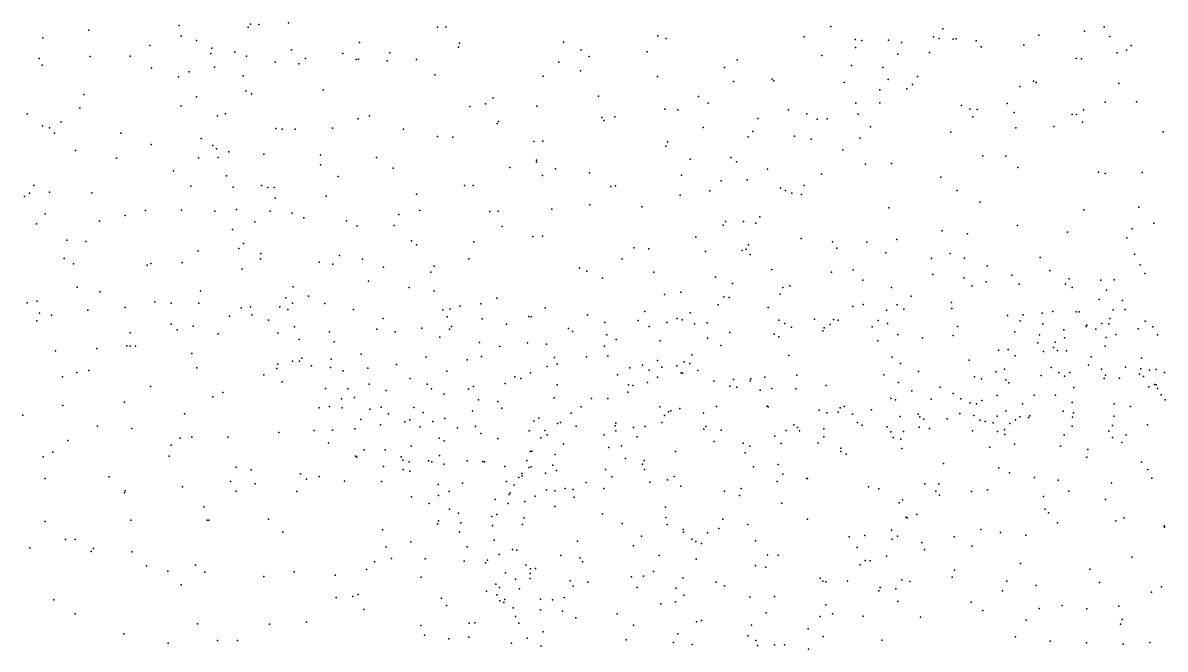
# Model space of a CAD drawing. Header units: metres. Extents: x -25 to 25, y -27.8 to 27.8.
# Drawn here: x -18.769 to -15.676, y 3.407 to 5.103 of the extents above; entities that cross this region are included whole.
import ezdxf

# ---------------------------------------------------------------- set-up
doc = ezdxf.new("R2010")
doc.units = ezdxf.units.M

msp = doc.modelspace()

# ---------------------------------------------------------------- linework, layer by layer
for p in [(-18.5898, 5.0832, 0.625), (-18.3459, 5.0958, 4.3182), (-18.1585, 5.0913, 4.9517), (-18.1526, 5.0991, -10.7332), (-18.1301, 5.0985, -10.9459), (-18.0498, 5.1028, 3.7968), (-17.6461, 5.0908, -11.9633), (-17.6233, 5.0916, 3.3414), (-16.5811, 5.0931, 0.1361), (-16.278, 5.0869, -1.1877), (-15.8945, 5.0805, -1.2971), (-15.8414, 5.0918, -12.1373), (-18.7147, 5.0623, -9.9214), (-18.3402, 5.067, 4.5866), (-18.2986, 5.0549, 4.7462), (-17.8577, 5.0499, -2.294), (-17.5864, 5.0479, -2.0481), (-17.3054, 5.0508, -12.1566), (-17.0492, 5.0675, 5.0967), (-17.0267, 5.0603, 0.3765), (-16.6534, 5.0648, -4.2343), (-16.5153, 5.0579, -1.3448), (-16.4974, 5.0553, 1.5776), (-16.4247, 5.0556, 0.9384), (-16.3901, 5.0495, -0.3775), (-16.3031, 5.0648, 5.1295), (-16.2882, 5.0605, -0.567), (-16.2503, 5.0588, -4.4894), (-16.2416, 5.0591, -12.2014), (-16.1879, 5.054, -0.7214), (-16.0584, 5.0422, 5.2648), (-16.0181, 5.0693, -0.6756), (-15.8258, 5.066, -4.6262), (-18.5867, 5.0116, -3.7269), (-18.478, 5.0124, 0.4532), (-18.4248, 5.0414, -2.6078), (-18.2596, 5.0202, -10.4735), (-18.2568, 5.0341, 0.5127), (-18.1951, 5.0234, -2.5056), (-18.163, 5.0129, 3.9654), (-18.0412, 5.0298, -11.4722), (-17.9023, 5.02, 5.1135), (-17.775, 5.0218, -11.827), (-17.5889, 5.037, -3.7748), (-17.2567, 5.0299, 0.4389), (-17.2357, 5.0117, 5.1517), (-17.078, 5.0241, -3.8613), (-16.6058, 5.0142, 0.7403), (-16.5139, 5.036, 0.3011), (-16.3996, 5.0182, -4.4224), (-16.3141, 5.0222, 1.1078), (-16.1739, 5.0377, 0.1708), (-15.8062, 5.0213, -0.4901), (-15.781, 5.0293, 0.0374), (-15.7678, 5.0412, 5.4688), (-18.725, 5.0061, 0.3656), (-18.7166, 4.9879, -8.7364), (-18.4202, 4.9811, -10.2358), (-18.2499, 4.9829, 4.1014), (-18.0858, 4.9963, 0.5075), (-18.0212, 4.9922, -3.8061), (-18.0034, 5.0065, -2.378), (-17.8667, 5.0033, 3.6063), (-17.8602, 5.0049, -3.8015), (-17.7822, 4.9996, 0.5298), (-17.7033, 5.0036, 3.44), (-17.318, 4.9967, -3.7659), (-16.8688, 4.9816, 5.0383), (-16.8343, 5.0028, -4.0231), (-16.525, 4.9878, -12.197), (-16.4402, 4.9823, -0.2159), (-15.9168, 5.0062, 5.3558), (-15.9024, 5.0053, -1.4868), (-18.3476, 4.9568, -3.7538), (-18.3189, 4.9701, 4.4129), (-18.1724, 4.9598, -10.998), (-17.653, 4.9623, 5.168), (-17.3603, 4.9589, -1.8826), (-17.2589, 4.9727, 2.9366), (-17.0508, 4.9575, -12.1664), (-16.7404, 4.9504, 0.5522), (-16.4259, 4.9498, 5.1064), (-16.3465, 4.9577, 1.2675), (-18.1655, 4.9188, 4.8379), (-17.9556, 4.9218, -11.637), (-16.8445, 4.9438, -12.1798), (-16.7353, 4.9455, 2.1769), (-16.545, 4.9412, -4.331), (-16.4487, 4.9214, 1.4259), (-16.3751, 4.9246, -12.1671), (-16.3604, 4.9357, -1.5016), (-16.0698, 4.9308, -0.5028), (-16.0325, 4.9451, -12.1281), (-16.025, 4.9413, -4.5684), (-15.8009, 4.9382, -1.6793), (-18.6041, 4.9085, -10.0605), (-18.2984, 4.9027, 0.375), (-18.1501, 4.9106, -11.2208), (-17.4954, 4.8996, -3.7156), (-17.2098, 4.9047, -12.0994), (-16.9397, 4.9036, 0.4328), (-15.8382, 4.8879, 5.4293), (-15.7532, 4.8887, -4.7794), (-18.7575, 4.8568, -8.2171), (-18.6142, 4.8722, -2.5558), (-18.34, 4.8783, -10.3198), (-18.2202, 4.8569, -10.7206), (-17.5584, 4.8768, -11.9406), (-17.5162, 4.8836, 3.2447), (-17.3769, 4.877, 3.0304), (-17.0304, 4.8689, 2.6344), (-16.9956, 4.8672, -1.848), (-16.9134, 4.8853, -3.9128), (-16.6959, 4.8669, 2.0261), (-16.6459, 4.8568, -4.227), (-16.5131, 4.8854, 1.0971), (-16.4486, 4.886, -0.0942), (-16.2274, 4.8791, 5.1964), (-16.2052, 4.8694, -4.5225), (-16.1848, 4.8684, -12.1287), (-16.1038, 4.8847, -1.5855), (-16.0849, 4.86, -0.0234), (-15.8972, 4.8677, -0.1292), (-18.6655, 4.8352, -8.3454), (-18.2418, 4.8512, 4.6482), (-17.8608, 4.8434, -3.7303), (-17.8299, 4.8513, 5.0943), (-17.4847, 4.8307, 5.1685), (-17.4813, 4.836, 0.5684), (-17.2014, 4.8463, -1.8976), (-17.1962, 4.8382, 0.5218), (-17.1663, 4.8485, -3.7456), (-16.7785, 4.8439, 0.7006), (-16.6182, 4.8423, 5.0989), (-16.5907, 4.8433, 1.6943), (-16.507, 4.8557, -1.6372), (-16.1968, 4.8481, -0.4406), (-15.9277, 4.8548, -1.7083), (-15.9163, 4.8551, -0.3162), (-15.8994, 4.834, -12.0365), (-18.7157, 4.8244, -9.9207), (-18.6968, 4.8184, -8.8542), (-18.6834, 4.804, -3.7108), (-18.5034, 4.8041, -10.1584), (-18.0836, 4.8165, 3.893), (-18.0669, 4.8146, -11.489), (-18.0315, 4.8153, -2.3334), (-17.9307, 4.8175, 3.7139), (-17.7386, 4.8146, 3.5171), (-17.6459, 4.7954, -3.7037), (-16.9266, 4.8196, -12.1069), (-16.8049, 4.7947, 2.3926), (-16.7919, 4.8084, 5.1168), (-16.6795, 4.7958, 1.8673), (-16.4739, 4.8212, -4.4019), (-16.2564, 4.8069, -0.1008), (-16.0806, 4.8186, -0.2875), (-15.9777, 4.8226, 5.3598), (-15.6815, 4.8075, -1.8685), (-18.421, 4.7734, 0.2776), (-18.2859, 4.79, -3.7073), (-18.2546, 4.7705, 4.337), (-17.6042, 4.7929, -2.0669), (-17.3849, 4.7816, -11.9733), (-17.3612, 4.7825, -1.9827), (-17.0278, 4.7687, 5.1386), (-17.0233, 4.7805, 0.5408), (-16.6348, 4.7882, 1.0838), (-16.5019, 4.7906, 1.2756), (-18.626, 4.7576, 0.17), (-18.5149, 4.7364, -8.5078), (-18.2935, 4.7375, -2.4434), (-18.2444, 4.762, -10.5381), (-18.2403, 4.7382, 4.5137), (-18.2112, 4.7532, 4.1882), (-18.1165, 4.747, -3.7106), (-17.9629, 4.7459, 0.5083), (-17.8117, 4.7387, -11.765), (-16.9621, 4.734, -1.9563), (-16.852, 4.7386, -3.9266), (-16.5484, 4.759, -1.7575), (-16.1695, 4.7424, -1.7315), (-16.1069, 4.7416, -12.0339), (-18.3606, 4.7022, -10.278), (-17.9632, 4.7181, -11.642), (-17.7665, 4.7094, -2.1827), (-17.4499, 4.7112, 3.0566), (-17.3784, 4.7308, -3.6904), (-17.3779, 4.7253, 2.9052), (-17.3265, 4.7074, 0.6167), (-16.8362, 4.7265, 0.8187), (-16.7528, 4.707, 0.9958), (-16.4871, 4.7206, -12.0579), (-16.4173, 4.7223, 5.2598), (-16.0747, 4.7114, 5.4109), (-18.2173, 4.6887, -11.0195), (-17.9153, 4.6866, -3.7083), (-17.3619, 4.6892, 5.153), (-17.2342, 4.6969, -2.0101), (-16.9859, 4.6901, 0.685), (-16.8784, 4.6751, -11.9993), (-16.8081, 4.6779, -1.954), (-16.6061, 4.693, -4.3064), (-16.2833, 4.6847, 5.3432), (-15.856, 4.6982, -11.9295), (-15.8384, 4.695, -4.7681), (-15.7378, 4.6978, 5.5841), (-18.751, 4.6418, -3.6505), (-18.7389, 4.6622, -2.551), (-18.6971, 4.6443, -8.1135), (-18.5824, 4.643, -8.7549), (-18.3144, 4.6611, 0.3594), (-18.1992, 4.6576, -11.1735), (-18.1226, 4.6626, 0.4532), (-18.106, 4.657, 4.0126), (-18.0884, 4.6573, -11.4507), (-17.5734, 4.6627, 0.6249), (-17.5494, 4.6621, 3.227), (-17.1765, 4.6599, 2.6309), (-17.1638, 4.6617, 0.6343), (-16.9088, 4.648, 5.2312), (-16.717, 4.6553, -12.0018), (-16.7042, 4.6488, 1.1993), (-16.6863, 4.6414, 1.5682), (-16.6537, 4.6623, -1.8879), (-16.2387, 4.6487, -11.9974), (-18.764, 4.633, 0.0002), (-18.0854, 4.6283, 4.7676), (-17.9479, 4.634, 3.7748), (-17.703, 4.6388, -3.6927), (-17.2337, 4.6103, -11.9309), (-16.989, 4.6361, -3.8038), (-16.6606, 4.6383, 5.309), (-16.1779, 4.617, -1.84), (-18.7085, 4.586, -9.9081), (-18.4916, 4.5816, -8.328), (-18.4366, 4.5947, -8.4811), (-18.3395, 4.5957, -3.5995), (-18.2493, 4.5929, -10.4559), (-18.1906, 4.5973, 4.3545), (-18.0995, 4.5926, -2.3372), (-18.0393, 4.588, -3.679), (-17.7506, 4.5841, -11.7786), (-17.6943, 4.5945, 3.5014), (-17.5041, 4.5917, -3.6842), (-17.4822, 4.5932, -2.0847), (-17.337, 4.5986, 2.7445), (-17.0932, 4.6046, -2.0664), (-16.7735, 4.5777, -4.0241), (-16.4241, 4.6024, -1.8525), (-15.8965, 4.5965, -1.9548), (-15.7469, 4.6043, -4.9171), (-18.732, 4.5586, -9.0051), (-18.5613, 4.5662, -10.0778), (-18.141, 4.5639, 4.1979), (-18.0078, 4.5754, -11.5679), (-17.8929, 4.5673, 4.9497), (-17.8638, 4.5533, -2.2596), (-17.7638, 4.5543, 5.0332), (-17.4713, 4.5517, 2.9389), (-16.8727, 4.5552, 2.3479), (-16.8663, 4.5649, -2.0416), (-16.8178, 4.5654, 1.0764), (-16.7846, 4.5603, 2.1285), (-16.0759, 4.554, -4.6727), (-15.7067, 4.5608, -5.0802), (-18.201, 4.5435, -10.6694), (-17.3884, 4.5245, -11.8813), (-17.362, 4.5257, -3.7), (-16.9463, 4.5225, 0.9136), (-16.6612, 4.519, -4.2799), (-16.4028, 4.516, -11.8919), (-16.2799, 4.5399, 5.4724), (-16.2109, 4.5321, -11.8923), (-15.9402, 4.5365, -4.7691), (-15.7793, 4.5212, -2.0401), (-15.7651, 4.5449, 5.6593), (-18.6499, 4.5146, -2.6152), (-18.5979, 4.5106, -8.8483), (-18.2939, 4.4853, -2.4716), (-18.1843, 4.492, -10.8282), (-18.171, 4.5055, -11.1183), (-17.7163, 4.5126, -2.1897), (-17.7029, 4.5021, 0.6587), (-17.5476, 4.5103, 3.0737), (-17.1147, 4.4942, 5.2085), (-17.0738, 4.4914, -11.8606), (-16.8212, 4.4868, 1.2137), (-16.8105, 4.4898, 5.365), (-16.8038, 4.5021, 1.8558), (-16.5768, 4.51, -11.8812), (-16.565, 4.493, 5.4464), (-16.4835, 4.5093, -4.5511), (-18.6574, 4.4646, -3.4969), (-18.3375, 4.4544, -8.3603), (-18.1251, 4.4637, 4.4727), (-18.1243, 4.478, -11.271), (-17.9668, 4.4552, 4.8179), (-17.9114, 4.4732, 3.7957), (-17.849, 4.4627, -11.6787), (-17.5612, 4.4637, -2.1544), (-17.1463, 4.4636, -3.7608), (-16.9203, 4.4842, -3.8954), (-16.7997, 4.476, 1.5268), (-16.4323, 4.4799, -8.5608), (-16.3083, 4.4651, -8.7825), (-16.2582, 4.4782, -4.6564), (-16.2194, 4.4655, -1.928), (-16.0145, 4.4676, -11.7749), (-15.7588, 4.4766, -11.6178), (-18.6318, 4.4506, -7.9549), (-18.4327, 4.4469, -8.2341), (-18.4225, 4.4511, -2.5527), (-18.1749, 4.4363, -3.5678), (-17.9297, 4.4492, 0.6133), (-17.7925, 4.441, 3.6461), (-17.6639, 4.4277, 3.4115), (-17.655, 4.4438, -11.7867), (-17.2618, 4.4399, 5.1543), (-17.242, 4.4309, -11.851), (-17.0602, 4.4283, 0.8482), (-16.7406, 4.4354, -4.135), (-16.5794, 4.4277, -8.5266), (-16.5203, 4.434, -1.9948), (-16.1574, 4.4446, -9.2006), (-15.988, 4.4322, -9.2522), (-15.7437, 4.4479, -5.1932), (-15.7312, 4.4242, -5.4033), (-17.8332, 4.4037, -3.699), (-17.1997, 4.4115, 2.4754), (-16.8935, 4.4142, 2.2283), (-16.8473, 4.3968, 1.3679), (-16.4944, 4.4059, -8.749), (-16.305, 4.4213, -9.1081), (-16.221, 4.413, 5.5896), (-16.1605, 4.4021, -8.4401), (-16.0909, 4.4198, -8.7597), (-16.0716, 4.3953, 5.6676), (-15.9461, 4.3956, -9.05), (-15.9358, 4.4103, -4.8645), (-15.8501, 4.4061, 10.2404), (-15.814, 4.4074, 9.7874), (-18.6217, 4.3876, -8.9396), (-18.5592, 4.3745, -10.0011), (-18.288, 4.3778, -10.2308), (-18.0366, 4.3883, -11.4267), (-17.9955, 4.3629, -2.3463), (-17.7225, 4.3862, 4.9825), (-17.6556, 4.3778, -3.7333), (-17.0311, 4.367, 2.3153), (-16.9876, 4.3738, -11.7781), (-16.7182, 4.3681, -8.5878), (-16.7115, 4.3865, -8.3663), (-16.6925, 4.3905, -11.7629), (-16.4166, 4.3861, -11.7585), (-16.3634, 4.3627, -9.3309), (-16.1984, 4.3907, -9.4971), (-15.9276, 4.3864, 9.9994), (-15.835, 4.3788, -5.0869), (-18.7568, 4.3448, -9.3979), (-18.7299, 4.3493, -9.6834), (-18.4922, 4.3322, -7.9563), (-18.4116, 4.3473, -3.4394), (-18.3677, 4.3439, -8.7055), (-18.292, 4.3443, 0.4837), (-18.1778, 4.331, -2.4771), (-18.1527, 4.3344, -10.3489), (-18.0734, 4.3339, 4.2706), (-18.0566, 4.3587, 4.1058), (-18.0385, 4.3441, 4.5845), (-17.9508, 4.3429, 3.9248), (-17.5859, 4.336, 2.9969), (-17.5284, 4.3418, 0.7777), (-17.4857, 4.3571, 2.793), (-17.3548, 4.3309, -8.5205), (-16.8865, 4.3391, -4.0011), (-16.8711, 4.3607, 1.7724), (-16.8567, 4.3596, 1.9374), (-16.7504, 4.3326, 5.4672), (-16.522, 4.335, -8.9516), (-16.4932, 4.3403, -4.6926), (-16.4018, 4.3391, -8.1333), (-16.2543, 4.3455, -9.6785), (-15.8545, 4.3539, -11.447), (-15.7914, 4.351, 10.4189), (-18.7234, 4.3165, 0.043), (-18.691, 4.3114, -9.1444), (-18.5928, 4.3246, 0.2368), (-18.2092, 4.3092, -8.2332), (-18.149, 4.3121, 0.5731), (-18.0518, 4.3265, -3.5961), (-17.8732, 4.327, -11.5916), (-17.7936, 4.3025, -2.3001), (-17.6315, 4.3256, -8.557), (-17.6199, 4.3072, -8.3966), (-17.6115, 4.3281, -2.2308), (-17.5255, 4.3012, -8.6706), (-17.3992, 4.3079, 5.0951), (-17.3923, 4.3067, -11.787), (-17.2399, 4.3124, -2.166), (-17.0845, 4.3218, -2.1466), (-16.9975, 4.3024, -8.6535), (-16.9624, 4.3182, -8.4476), (-16.6257, 4.3003, -9.4297), (-16.5737, 4.3, -9.1952), (-16.4306, 4.3253, -9.6262), (-16.3836, 4.3274, 5.5727), (-16.2538, 4.3298, -4.7974), (-16.1024, 4.3102, -2.0273), (-16.0602, 4.3127, -4.8817), (-16.0088, 4.3168, 9.8773), (-15.9802, 4.3216, 10.172), (-15.9166, 4.3205, -9.5023), (-15.9084, 4.3209, -8.8812), (-15.8259, 4.3025, -5.5158), (-15.8166, 4.3263, 5.7543), (-15.7838, 4.3271, -7.3911), (-18.7309, 4.2959, -7.8723), (-18.3669, 4.2874, -10.0996), (-18.351, 4.2716, -8.0412), (-18.3077, 4.2815, -2.6063), (-18.1033, 4.2984, -10.9553), (-18.0333, 4.2801, -11.277), (-17.8106, 4.2736, 3.7379), (-17.6887, 4.2767, 3.4793), (-17.6133, 4.2739, 4.9655), (-17.6086, 4.2811, -11.7358), (-17.459, 4.2871, -8.3244), (-17.2918, 4.2755, 2.4641), (-17.1928, 4.2919, -8.3566), (-17.1026, 4.297, 5.2556), (-17.0731, 4.2804, 0.9134), (-17.0251, 4.2918, -9.4355), (-16.9835, 4.2986, -9.6573), (-16.95, 4.2881, 1.1316), (-16.9157, 4.2907, 1.5576), (-16.7216, 4.2976, -9.6881), (-16.7056, 4.289, -4.4637), (-16.6876, 4.279, -8.904), (-16.6024, 4.2693, -4.792), (-16.5993, 4.2771, -2.0879), (-16.5829, 4.2858, 5.5379), (-16.5611, 4.2978, -8.1684), (-16.4691, 4.2795, -11.6179), (-16.4531, 4.2971, -9.8048), (-16.4273, 4.2891, -2.0546), (-16.2378, 4.2812, -8.0356), (-16.0685, 4.2966, -8.3328), (-16.0069, 4.288, -8.5255), (-15.9506, 4.272, -11.3418), (-15.8899, 4.281, 9.5609), (-15.8877, 4.2841, -9.6664), (-15.8639, 4.2734, -5.3262), (-15.8473, 4.2885, -9.3581), (-15.828, 4.288, -9.1325), (-15.7487, 4.2743, -5.9575), (-15.7301, 4.2956, -11.2246), (-15.7089, 4.2803, -6.9374), (-18.4787, 4.2633, -8.8848), (-18.2401, 4.2608, -3.4644), (-18.0786, 4.2631, -10.6408), (-18.0211, 4.2456, 4.4318), (-17.9387, 4.2664, -8.2397), (-17.9255, 4.239, -11.4568), (-17.7608, 4.2665, 4.8664), (-17.6397, 4.2521, 3.1267), (-17.2809, 4.2669, -8.8563), (-17.1878, 4.2582, -9.495), (-17.1627, 4.2458, -9.7016), (-17.0433, 4.2417, -8.9687), (-16.9148, 4.2495, -2.1347), (-16.8548, 4.2644, -11.6457), (-16.7347, 4.2605, -9.1354), (-16.7221, 4.2529, -4.6382), (-16.4541, 4.2418, -9.9816), (-16.3995, 4.2594, -4.8539), (-16.3329, 4.2504, -11.5219), (-16.2503, 4.2562, -9.9603), (-16.0832, 4.2661, -8.1125), (-16.0157, 4.2586, 9.6928), (-15.9741, 4.238, -7.5289), (-15.9488, 4.2504, 10.3567), (-15.8359, 4.2508, -7.6169), (-15.8091, 4.2593, 9.4259), (-15.6968, 4.2581, 10.6207), (-18.6803, 4.2152, -3.3602), (-18.5685, 4.2212, -7.8295), (-18.487, 4.2281, -3.358), (-18.4787, 4.2278, 0.3919), (-18.4639, 4.2277, -9.9621), (-18.3114, 4.2077, -8.7752), (-17.5326, 4.2371, -8.1755), (-17.4773, 4.2266, -8.8387), (-17.4026, 4.2365, 0.83), (-17.3509, 4.2334, -8.2108), (-17.194, 4.2273, -9.1993), (-16.8793, 4.2294, -8.2242), (-16.1272, 4.2166, -11.2814), (-16.1011, 4.2188, 10.0187), (-16.0209, 4.237, -5.0424), (-16.0054, 4.2127, 5.7613), (-15.9781, 4.2244, -9.9486), (-15.9674, 4.2162, -7.7744), (-15.9434, 4.2146, -11.1454), (-15.838, 4.228, -9.8687), (-18.0786, 4.1786, -10.2231), (-18.0389, 4.187, -10.7766), (-18.0197, 4.187, -10.4225), (-18.0136, 4.1947, 0.6399), (-17.9338, 4.1923, -8.6595), (-17.8524, 4.2063, -8.0251), (-17.7576, 4.1784, -11.5913), (-17.6772, 4.1975, -3.7967), (-17.5659, 4.1902, 0.8085), (-17.5267, 4.1998, -2.2605), (-17.3292, 4.197, -9.5284), (-17.3219, 4.1789, -2.2244), (-17.2429, 4.1989, -3.8741), (-17.1849, 4.2005, 2.3223), (-17.0908, 4.1758, -3.9542), (-17.0507, 4.189, -11.6819), (-16.9783, 4.1853, 5.3737), (-16.9633, 4.1808, 1.3051), (-16.9572, 4.2042, 1.9589), (-16.6953, 4.2022, -4.9353), (-16.4147, 4.1976, -11.3805), (-16.3923, 4.1808, 5.6245), (-16.2066, 4.1896, -7.7824), (-16.0819, 4.2011, -7.6457), (-15.8833, 4.1761, -5.9014), (-15.8759, 4.1986, -8.5674), (-15.7396, 4.1953, -9.432), (-18.6228, 4.1562, -9.6494), (-18.5898, 4.1613, -2.8651), (-18.2981, 4.1693, 0.5339), (-18.1165, 4.1501, -8.72), (-18.0808, 4.1672, -7.9199), (-17.9875, 4.1739, 4.2724), (-17.9355, 4.1695, 4.0711), (-17.9013, 4.1611, 4.5889), (-17.8349, 4.1684, -3.7209), (-17.621, 4.1603, -7.9471), (-17.4371, 4.1448, 2.5704), (-17.3947, 4.1556, -11.7041), (-17.3496, 4.1727, -9.6828), (-17.159, 4.1502, 0.9109), (-17.125, 4.1687, -2.1925), (-17.0727, 4.1626, 2.1857), (-17.0391, 4.1711, -8.1596), (-16.9981, 4.1744, -5.3145), (-16.986, 4.1553, -5.8411), (-16.9828, 4.1548, 1.5016), (-16.9415, 4.1616, -4.0913), (-16.673, 4.1489, -10.0926), (-16.4377, 4.1501, -2.1256), (-16.3435, 4.1589, -11.2357), (-16.1335, 4.1578, -10.1109), (-16.1109, 4.1653, -7.3498), (-16.012, 4.1479, 9.4013), (-15.9846, 4.1698, -7.126), (-15.9636, 4.1559, -5.3114), (-15.9485, 4.1464, -5.6889), (-15.9338, 4.1565, -5.5355), (-15.8482, 4.1657, -8.3317), (-15.8378, 4.1487, -6.0464), (-15.7829, 4.1707, -11.0312), (-15.7455, 4.1515, -2.1277), (-15.7419, 4.1663, -6.8294), (-15.7341, 4.1459, -7.9944), (-15.7184, 4.1628, 5.7911), (-15.7, 4.1648, -9.8147), (-15.6774, 4.1564, -9.1506), (-18.6619, 4.1443, -7.9432), (-18.4236, 4.1187, -2.7956), (-18.0663, 4.131, -2.5334), (-17.8314, 4.1246, -2.3964), (-17.72, 4.1405, 3.6328), (-17.6743, 4.1246, 3.2994), (-17.5486, 4.1186, 4.8827), (-17.4633, 4.1266, -7.9523), (-17.4206, 4.14, -3.8959), (-17.322, 4.1228, -9.8529), (-17.1286, 4.1226, -5.9103), (-17.1173, 4.1213, -6.1368), (-17.0773, 4.1293, -6.4439), (-17.0508, 4.1438, -9.961), (-16.8976, 4.1324, -10.0249), (-16.8547, 4.1189, -11.4833), (-16.8443, 4.1369, -5.5598), (-16.8357, 4.1163, -8.0736), (-16.7998, 4.1333, -2.1467), (-16.7979, 4.139, -5.2994), (-16.7594, 4.1439, -5.1112), (-16.5942, 4.121, -11.3097), (-16.3981, 4.1295, -4.2503), (-16.2847, 4.1162, -10.2137), (-16.192, 4.1444, -4.1957), (-16.1729, 4.1396, -11.092), (-16.107, 4.1366, 9.5992), (-16.0988, 4.1281, -4.3644), (-15.9235, 4.1158, -2.1115), (-15.8406, 4.14, -10.0353), (-15.7994, 4.1409, -8.15), (-15.7201, 4.1173, -6.3365), (-15.7051, 4.124, 8.9935), (-15.7001, 4.1225, -6.5865), (-18.2544, 4.0905, -3.4148), (-18.227, 4.102, -9.9947), (-17.949, 4.113, -10.5876), (-17.906, 4.0847, 4.3817), (-17.8887, 4.1121, -11.3312), (-17.8706, 4.0884, 0.7006), (-17.7855, 4.1079, -7.7755), (-17.6627, 4.1125, -8.8388), (-17.6289, 4.0976, 2.986), (-17.5622, 4.1111, 2.7912), (-17.3306, 4.088, 0.8542), (-17.2294, 4.0859, -6.3727), (-17.1846, 4.0862, -8.0153), (-17.1309, 4.1027, -6.5875), (-16.7724, 4.1085, -6.1275), (-16.7409, 4.1129, -5.7947), (-16.6763, 4.1124, -8.0238), (-16.4189, 4.0859, -11.059), (-16.362, 4.1067, -4.0475), (-16.3092, 4.0838, -5.1202), (-16.2497, 4.0997, -7.5436), (-16.2289, 4.0848, -2.1344), (-16.1309, 4.0941, -4.5277), (-16.0307, 4.0952, -4.038), (-15.973, 4.0947, -6.9623), (-15.6967, 4.1132, -8.674), (-15.6864, 4.0954, -10.0136), (-18.661, 4.0672, 0.2149), (-18.4936, 4.0762, -3.3149), (-17.9668, 4.0603, -10.0109), (-17.9386, 4.0645, -3.6647), (-17.9039, 4.0602, -11.1749), (-17.8294, 4.0574, -10.4236), (-17.7985, 4.0627, -10.1512), (-17.7101, 4.0613, -3.8686), (-17.5518, 4.0521, -9.9726), (-17.5353, 4.0823, -7.8012), (-17.4828, 4.0775, -9.5748), (-17.4721, 4.0599, -9.1848), (-17.2573, 4.0632, -6.683), (-17.0441, 4.0635, 5.2938), (-17.0145, 4.0525, 1.6764), (-16.9902, 4.0592, -4.1955), (-16.8909, 4.0639, -4.3925), (-16.7534, 4.065, -11.3355), (-16.7512, 4.0638, -6.3172), (-16.613, 4.0541, -5.3926), (-16.5563, 4.0602, -4.3335), (-16.5446, 4.0639, -5.9524), (-16.471, 4.0552, -5.237), (-16.4064, 4.0822, -7.7896), (-16.2039, 4.0745, 9.9243), (-16.187, 4.0713, -10.9027), (-16.1719, 4.0803, 10.0912), (-16.107, 4.0526, -5.9519), (-16.0621, 4.0711, -5.7921), (-15.9519, 4.052, 9.0527), (-15.9281, 4.0752, 10.5131), (-15.8144, 4.0713, 10.6254), (-15.77, 4.0644, -10.1665), (-15.6759, 4.0819, -10.8772), (-18.7689, 4.0412, -2.9431), (-18.3308, 4.0444, -8.963), (-17.8537, 4.0287, -10.7072), (-17.7788, 4.0442, -9.9881), (-17.7343, 4.0228, -10.2915), (-17.7213, 4.0285, 4.6581), (-17.6848, 4.0481, 0.7828), (-17.6588, 4.0235, 3.1461), (-17.6266, 4.0322, -8.9779), (-17.3853, 4.0245, 4.9183), (-17.3717, 4.0331, -7.812), (-17.3133, 4.0213, -5.8112), (-17.2839, 4.046, -6.1666), (-17.0388, 4.0211, -6.8976), (-17.0319, 4.04, -4.9077), (-17.0203, 4.0502, 1.8605), (-16.9258, 4.0465, -4.6655), (-16.5917, 4.0468, -5.6211), (-16.5609, 4.0486, -4.1653), (-16.5228, 4.0438, -10.3697), (-16.509, 4.0213, -6.2401), (-16.393, 4.0373, -6.011), (-16.345, 4.0437, -10.8456), (-16.3403, 4.0364, -4.606), (-16.329, 4.0299, -5.2962), (-16.2662, 4.0309, -5.903), (-16.2315, 4.045, 9.7696), (-16.1937, 4.0395, -10.4048), (-16.1772, 4.0269, -10.6936), (-16.163, 4.0236, -5.3575), (-16.1308, 4.0377, -6.9726), (-16.0811, 4.0286, 5.7628), (-16.0693, 4.0363, -5.569), (-16.0463, 4.0344, -6.1089), (-16.0424, 4.0388, -10.7879), (-15.9272, 4.0352, -6.2209), (-15.9238, 4.0472, -6.8032), (-15.8152, 4.0378, -6.4663), (-18.5671, 4.0108, -2.9261), (-18.4734, 4.0047, -9.3808), (-18.0757, 3.9941, 0.6312), (-17.9803, 3.9992, -8.8636), (-17.9309, 4.0004, -9.8717), (-17.8701, 4.0039, -7.6424), (-17.8004, 4.0146, 4.5224), (-17.6935, 4.0095, -2.3939), (-17.5917, 4.0067, -10.2197), (-17.5434, 4.0102, -7.5571), (-17.5285, 3.9914, -2.327), (-17.3979, 3.9982, 2.4629), (-17.3558, 3.9989, -5.4862), (-17.3215, 4.0184, -5.2882), (-17.2705, 4.0111, -2.2514), (-17.1655, 4.0121, -4.1297), (-17.1636, 3.9985, -4.9884), (-17.1634, 4.0189, 5.157), (-17.1157, 4.0071, 2.0709), (-17.0838, 4.0102, -10.2082), (-16.9246, 4.0031, -10.2867), (-16.9195, 4.0101, -7.9569), (-16.8779, 4.0002, -6.8915), (-16.7018, 3.9989, -10.9668), (-16.681, 4.0149, -6.4746), (-16.6711, 4.0071, -10.4513), (-16.6662, 3.9982, -6.637), (-16.6004, 4.0039, -10.7772), (-16.4965, 4.0139, -10.5815), (-16.4285, 4.0092, -7.6192), (-16.4187, 3.9955, -7.3233), (-16.3841, 3.9967, -3.8269), (-16.3424, 4.0082, -5.4673), (-16.3138, 4.0051, -6.2016), (-16.1977, 3.998, 9.3725), (-16.1418, 4.0201, 10.2523), (-16.1297, 3.9968, -6.2534), (-16.1113, 4.0019, -4.6703), (-16.0968, 4.0186, 9.1992), (-15.928, 4.0111, -10.4144), (-15.8282, 3.9973, -10.549), (-15.8183, 4.0129, -4.3407), (-15.7233, 4.0147, 10.7401), (-18.6474, 3.9723, -8.1971), (-18.367, 3.9596, -9.1777), (-18.3433, 3.9785, -3.3364), (-18.3114, 3.9814, -7.8722), (-18.214, 3.9808, -2.7414), (-17.9417, 3.9657, -2.5629), (-17.6415, 3.9788, -10.4282), (-17.6284, 3.9713, -3.9755), (-17.483, 3.9773, 2.6069), (-17.3662, 3.9797, -6.0028), (-17.349, 3.9879, -4.074), (-17.3051, 3.9626, -6.8324), (-17.1953, 3.9874, -6.9464), (-17.1053, 3.982, 0.9494), (-16.897, 3.9699, 5.4011), (-16.8183, 3.9652, -11.0711), (-16.7329, 3.9841, -7.8735), (-16.7152, 3.9637, -4.3018), (-16.6156, 3.9657, -6.9758), (-16.6001, 3.9819, -4.4915), (-16.4123, 3.9805, -6.384), (-16.3916, 3.9756, 5.6566), (-16.1097, 3.9889, -6.737), (-16.084, 3.9624, 10.3834), (-15.9496, 3.9874, -3.8633), (-15.8185, 3.9802, 8.659), (-15.7929, 3.9665, -4.0097), (-15.7812, 3.9875, -4.1792), (-18.7136, 3.9282, 0.0694), (-18.6876, 3.9403, -3.3147), (-18.3723, 3.9302, -8.0228), (-17.8684, 3.9301, -9.6956), (-17.8444, 3.9465, -8.9608), (-17.788, 3.9474, 4.2087), (-17.7175, 3.9566, -9.6281), (-17.6407, 3.9318, -9.2541), (-17.395, 3.9425, -7.4799), (-17.3903, 3.9432, -10.3384), (-17.3279, 3.9339, -11.4703), (-17.1825, 3.9529, -10.3309), (-17.1477, 3.9579, -11.4605), (-17.0013, 3.9426, 1.2124), (-16.8127, 3.939, -10.8725), (-16.8005, 3.9568, -10.5854), (-16.5543, 3.9513, -2.2235), (-16.5543, 3.9424, -7.2037), (-16.5395, 3.9352, -3.8122), (-16.3892, 3.9503, -6.6686), (-16.1507, 3.9546, -6.469), (-15.9589, 3.957, -2.1391), (-15.8857, 3.9481, -4.6537), (-18.1914, 3.8999, -9.6266), (-17.8649, 3.9275, -3.7669), (-17.7926, 3.9015, -9.1047), (-17.7443, 3.928, -10.9228), (-17.7402, 3.9187, 4.0474), (-17.7228, 3.9141, -11.0889), (-17.6702, 3.9175, -10.7226), (-17.6613, 3.9141, 3.7491), (-17.629, 3.9083, 3.0104), (-17.5656, 3.9168, 4.6542), (-17.5234, 3.9156, -11.4044), (-17.519, 3.9145, -4.107), (-17.4636, 3.902, 0.8276), (-17.4043, 3.9184, -6.2516), (-17.3984, 3.8987, -6.4046), (-17.3921, 3.9007, 4.7847), (-17.334, 3.905, -5.0319), (-17.1367, 3.9237, -7.1466), (-17.0912, 3.9086, -4.5283), (-17.0865, 3.9179, 1.9068), (-16.7903, 3.9013, -7.156), (-16.7236, 3.9075, -4.1186), (-16.2765, 3.9096, -3.6241), (-16.1264, 3.8978, -4.8638), (-15.8879, 3.927, -5.3932), (-15.7403, 3.914, -5.5477), (-18.7086, 3.869, -8.3861), (-18.535, 3.8741, -8.2665), (-18.1505, 3.8926, -9.077), (-18.0168, 3.8823, -9.6331), (-18.0009, 3.8672, -3.6267), (-17.9665, 3.875, -9.0619), (-17.739, 3.8941, 0.7434), (-17.7208, 3.8888, -9.411), (-17.4257, 3.8717, -5.9092), (-17.4177, 3.8833, -5.2187), (-17.417, 3.8762, -7.3319), (-17.3539, 3.8841, -6.6741), (-17.3236, 3.8906, -7.204), (-17.1915, 3.8941, -7.592), (-17.1738, 3.8738, -7.354), (-17.0853, 3.894, -10.5453), (-17.0049, 3.8752, -10.7809), (-16.711, 3.8807, -7.6642), (-16.6464, 3.8694, -7.4377), (-16.6445, 3.8691, 5.5168), (-16.097, 3.8848, -3.5982), (-16.03, 3.872, 8.601), (-15.7232, 3.8934, -5.3596), (-15.7119, 3.8705, -5.7231), (-18.4922, 3.8357, -2.9403), (-18.3365, 3.8468, -2.8786), (-18.2065, 3.8616, -9.4116), (-18.1398, 3.855, 0.5877), (-17.8981, 3.8623, -9.525), (-17.7977, 3.8611, -9.2535), (-17.6443, 3.853, 3.2322), (-17.5788, 3.8571, -7.3827), (-17.4594, 3.8614, -10.6783), (-17.4386, 3.851, -5.4554), (-17.3508, 3.8391, -6.9353), (-17.3285, 3.836, -11.2395), (-17.3005, 3.8426, -4.4255), (-17.2792, 3.8397, -2.2921), (-17.244, 3.8581, -10.651), (-17.1961, 3.8425, 4.9327), (-17.0709, 3.8596, 1.7567), (-17.0233, 3.8656, -2.2254), (-16.9871, 3.8489, -7.3202), (-16.8241, 3.8421, -7.3716), (-16.7264, 3.8609, -2.2381), (-16.4792, 3.847, -3.5922), (-16.4516, 3.8417, -2.2657), (-16.3264, 3.8548, 9.2327), (-16.2966, 3.8355, 10.0434), (-16.2885, 3.8553, 9.0637), (-16.1571, 3.8387, -5.0728), (-15.9658, 3.8644, -4.9205), (-15.8214, 3.8575, -5.1757), (-18.4938, 3.8302, -3.3326), (-18.1909, 3.8353, -7.8973), (-18.0271, 3.8341, -9.3662), (-17.7162, 3.8201, -7.4948), (-17.6437, 3.8229, 3.9503), (-17.6149, 3.8342, 4.4009), (-17.4901, 3.8124, -4.3894), (-17.4519, 3.8262, -10.9254), (-17.4492, 3.8306, -4.942), (-17.4099, 3.807, -4.5952), (-17.3818, 3.8215, -4.7839), (-17.2765, 3.8188, -10.9066), (-16.8687, 3.8351, -7.5703), (-16.8283, 3.8229, -4.2321), (-16.3868, 3.8119, 9.7021), (-16.2871, 3.824, -5.4352), (-16.2006, 3.8345, 10.2216), (-16.0055, 3.8202, 10.4967), (-15.9364, 3.8352, 5.7886), (-15.8377, 3.8126, 10.6545), (-18.2784, 3.7929, -3.4292), (-17.6691, 3.8018, -4.1842), (-17.6138, 3.7861, 3.6358), (-17.5897, 3.7756, 2.9382), (-17.4547, 3.802, -5.6362), (-17.3282, 3.7933, 4.6811), (-17.1996, 3.774, 1.9865), (-17.0292, 3.7916, 1.415), (-16.714, 3.8027, -3.6867), (-16.3959, 3.8039, 9.4103), (-16.0004, 3.7864, -2.1916), (-15.9914, 3.7766, -3.4725), (-18.7089, 3.7525, -0.0361), (-18.4768, 3.7563, 0.3335), (-18.2694, 3.757, -8.1749), (-18.2652, 3.7564, 0.4971), (-18.104, 3.7596, -3.5558), (-17.6459, 3.7467, -2.535), (-17.6435, 3.7546, -4.4405), (-17.5827, 3.7494, 0.7592), (-17.4991, 3.7664, -6.0112), (-17.4854, 3.7716, -7.2302), (-17.4157, 3.7444, 4.4832), (-17.412, 3.7626, 2.4272), (-17.1458, 3.7477, -2.2735), (-17.0279, 3.7641, 0.9226), (-17.0246, 3.7452, 5.0896), (-16.8733, 3.759, 5.2975), (-16.8055, 3.7447, -4.5292), (-16.6445, 3.7594, -3.5027), (-16.3772, 3.7651, 9.8903), (-16.374, 3.7632, 5.641), (-16.3479, 3.7718, -3.4342), (-15.9674, 3.7489, -5.9198), (-15.8095, 3.7546, -3.5718), (-15.7877, 3.7632, 8.2296), (-18.0651, 3.7241, -2.8116), (-17.7947, 3.73, -4.0399), (-17.5868, 3.7238, 3.4795), (-17.4975, 3.7418, 2.6981), (-17.0935, 3.7128, -3.5459), (-16.9813, 3.7313, -3.4389), (-16.9804, 3.7244, 1.2452), (-16.9155, 3.722, -2.249), (-16.8844, 3.7343, -3.6533), (-16.5313, 3.7116, -3.2891), (-16.489, 3.7152, 9.1502), (-16.4173, 3.7294, 8.9092), (-16.4007, 3.713, -5.5027), (-16.1754, 3.7315, 8.5499), (-16.122, 3.7234, 10.3717), (-16.0527, 3.7162, -3.3312), (-15.6784, 3.7413, 5.786), (-15.6776, 3.7375, 10.822), (-18.7499, 3.6817, -0.1955), (-18.6535, 3.7044, -8.4992), (-18.6272, 3.7042, -3.3883), (-17.7855, 3.6845, -4.1916), (-17.718, 3.6978, -4.7113), (-17.5658, 3.6845, 3.3185), (-17.4925, 3.7025, 4.195), (-17.2675, 3.6996, 2.1206), (-17.1153, 3.6872, 4.8114), (-16.9575, 3.7053, -3.2389), (-16.9469, 3.6987, -3.8627), (-16.9311, 3.693, -4.0177), (-16.7848, 3.7002, -3.2217), (-16.5096, 3.6823, 9.3296), (-16.4148, 3.7047, -5.1501), (-16.3343, 3.6961, -3.2263), (-16.2469, 3.7114, -2.2745), (-16.1997, 3.6863, -5.8482), (-18.584, 3.6718, -2.9781), (-18.5776, 3.6799, 0.1311), (-18.474, 3.6707, -3.4207), (-17.7704, 3.6529, -4.5321), (-17.6791, 3.6522, -4.9224), (-17.4794, 3.6637, -5.8494), (-17.4428, 3.6771, -7.1092), (-17.4317, 3.6752, -6.5468), (-17.3126, 3.6612, -3.4716), (-17.2609, 3.6542, -3.1978), (-17.0459, 3.6606, -3.1188), (-16.9458, 3.6509, 1.0053), (-16.753, 3.6629, -2.2733), (-16.7238, 3.6621, -4.7038), (-16.4304, 3.6588, 8.7435), (-16.3272, 3.6775, 10.0703), (-15.7665, 3.656, -6.042), (-18.4344, 3.6333, -2.9722), (-18.3017, 3.6348, -8.3302), (-17.8387, 3.6228, -7.6386), (-17.817, 3.6437, -2.7437), (-17.5737, 3.6459, -5.0863), (-17.516, 3.6409, -5.2963), (-17.5107, 3.6484, 2.877), (-17.4073, 3.6343, -6.6946), (-17.3944, 3.6249, 0.7395), (-17.3804, 3.6256, 4.0215), (-17.2534, 3.6437, 4.4587), (-16.7853, 3.6335, 5.2669), (-16.7568, 3.6293, -3.0686), (-16.502, 3.6352, 9.6637), (-16.4886, 3.6471, -5.3788), (-16.4743, 3.6462, -3.1309), (-16.2465, 3.621, 10.2103), (-16.0675, 3.6389, -5.983), (-15.8799, 3.6237, -3.2714), (-18.3765, 3.6183, 0.3241), (-18.2758, 3.6162, -2.9473), (-18.1167, 3.6045, -3.6648), (-18.0343, 3.6171, 0.5188), (-17.9234, 3.6079, -3.9616), (-17.69, 3.6021, 0.6409), (-17.4621, 3.6141, -2.5291), (-17.4353, 3.5971, 3.7361), (-17.3956, 3.5989, -3.3004), (-17.3952, 3.6124, 2.3899), (-17.2871, 3.592, 4.1555), (-17.2393, 3.5891, 1.9731), (-17.1212, 3.6028, 4.5537), (-17.088, 3.6054, -3.8996), (-17.0609, 3.6176, 1.5828), (-16.9816, 3.6002, -4.1752), (-16.8915, 3.5887, 5.0658), (-16.6104, 3.5997, -3.0294), (-16.6031, 3.5918, -4.9107), (-16.595, 3.59, 9.4361), (-16.5358, 3.5917, -5.1732), (-16.3886, 3.5952, -2.3092), (-16.3671, 3.5902, 8.556), (-16.2522, 3.6019, -3.077), (-16.1048, 3.591, 8.3061), (-18.34, 3.5816, -3.5107), (-17.5133, 3.564, -7.1884), (-17.488, 3.583, -6.1951), (-17.4782, 3.5745, 3.4686), (-17.4244, 3.5704, -6.9242), (-17.2786, 3.5777, -2.4291), (-17.1053, 3.5742, -2.3227), (-17.0009, 3.5721, 1.4015), (-16.8687, 3.5791, -4.5645), (-16.4509, 3.5655, -2.989), (-16.4474, 3.5746, 5.5506), (-16.4055, 3.5705, 9.9377), (-16.1162, 3.5656, 10.3747), (-16.0248, 3.58, -2.2134), (-15.8533, 3.5875, 10.6251), (-15.7127, 3.5615, 5.8413), (-15.6858, 3.576, -3.3791), (-18.6853, 3.5409, -3.5028), (-17.9206, 3.5468, -7.7802), (-17.875, 3.5495, -4.3583), (-17.861, 3.5549, 0.5566), (-17.6349, 3.5454, -2.7488), (-17.4856, 3.554, 3.085), (-17.4772, 3.5385, -5.9474), (-17.4668, 3.5339, -5.7172), (-17.4638, 3.5417, -3.6369), (-17.3675, 3.5425, -3.0806), (-17.3346, 3.5405, -3.7849), (-17.3034, 3.5474, 3.8529), (-17.0416, 3.5304, -2.8492), (-17.0017, 3.5354, 4.6368), (-16.9791, 3.5535, -4.3384), (-16.8008, 3.5482, -2.9047), (-16.7338, 3.5498, 9.0915), (-16.5951, 3.5275, 9.6041), (-16.3994, 3.5365, -5.8056), (-16.2013, 3.5344, -5.9924), (-18.6275, 3.5031, -0.1646), (-17.8459, 3.5147, -2.8853), (-17.6215, 3.5254, -7.4014), (-17.4416, 3.5194, -6.4655), (-17.435, 3.4958, 0.648), (-17.3674, 3.5139, 3.5944), (-17.3079, 3.5103, -2.8785), (-17.1593, 3.5031, 3.9841), (-16.7566, 3.5057, 9.2974), (-16.6101, 3.4958, -2.8194), (-16.5769, 3.5032, -5.5622), (-16.4934, 3.4967, 8.5546), (-16.1692, 3.5119, -2.2677), (-16.0172, 3.5173, 8.1558), (-15.9548, 3.5259, 10.526), (-15.8879, 3.5165, 5.8956), (-15.8017, 3.524, -6.1571), (-18.2961, 3.4756, 0.2484), (-18.1011, 3.4749, -3.8164), (-18.0009, 3.4805, -4.0131), (-17.6912, 3.4711, -2.925), (-17.5606, 3.4779, -3.3039), (-17.545, 3.4787, -2.984), (-17.426, 3.4774, 2.8718), (-17.2718, 3.4923, -2.6622), (-17.1151, 3.4725, 0.6473), (-16.9448, 3.4811, -2.4085), (-16.9313, 3.4846, 0.682), (-16.796, 3.4719, 8.8591), (-16.3383, 3.4937, 8.4141), (-16.052, 3.4857, -2.9695), (-15.7972, 3.4754, 7.9669), (-15.7924, 3.4877, -3.1457), (-18.4953, 3.4493, -3.0434), (-17.6817, 3.4452, -7.5814), (-17.6157, 3.435, -3.4509), (-17.5611, 3.4398, -5.2172), (-17.4036, 3.4368, -6.7811), (-17.3603, 3.4541, 3.3217), (-16.9957, 3.4488, 4.1162), (-16.806, 3.443, -2.5098), (-16.6427, 3.462, -5.3386), (-16.6023, 3.4414, 5.4122), (-16.081, 3.4406, 5.9204), (-18.3754, 3.4233, -8.4975), (-18.2419, 3.4305, -8.4115), (-18.1879, 3.4309, -3.0314), (-17.4458, 3.4232, -7.0678), (-17.3656, 3.4156, 3.023), (-17.1356, 3.4322, 1.7437), (-17.0074, 3.4254, 3.9261), (-16.957, 3.4202, -4.5164), (-16.7841, 3.4306, 0.9597), (-16.78, 3.4177, 8.7151), (-16.734, 3.419, 5.0577), (-16.707, 3.4192, -4.9214), (-16.642, 3.4074, -2.5052), (-16.4426, 3.4314, 5.7068), (-15.9869, 3.4294, -2.1887), (-15.8892, 3.4246, -2.9974), (-15.7896, 3.4206, -2.1273), (-15.7177, 3.4253, -6.2456)]:
    msp.add_point(p)

doc.saveas('drawing.dxf')
